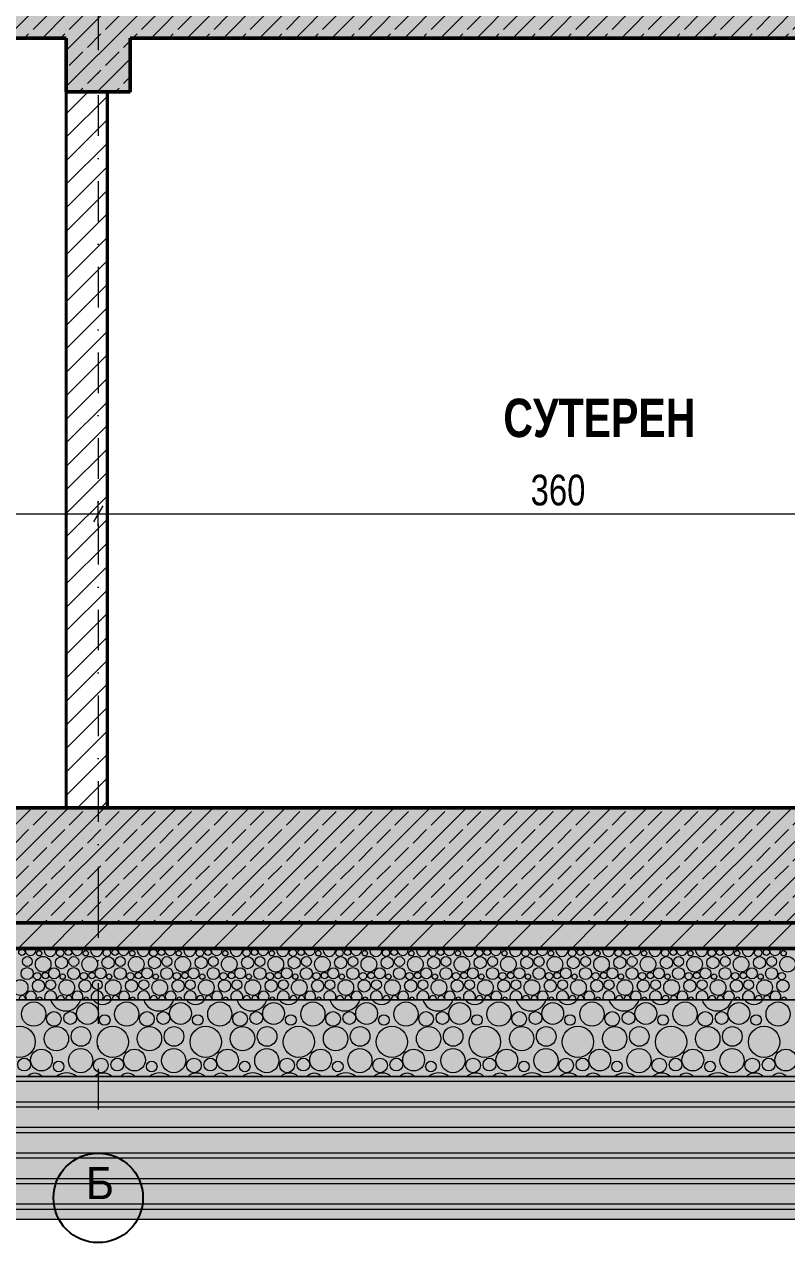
# Model space of a CAD drawing. Extents: x 1230 to 300706, y -1407 to 36108.
# Drawn here: x 128487 to 131466, y 5270 to 10033 of the extents above; entities that cross this region are included whole.
import ezdxf

# ---------------------------------------------------------------- set-up
doc = ezdxf.new("R2010")
doc.units = 0
doc.header["$LTSCALE"] = 5
doc.header["$MEASUREMENT"] = 0
doc.linetypes.add('- Осеви линии', pattern=[670.277762, 317.5, -176.388889, 0, -176.388874])
for name, color, linetype, lineweight in [('1', 255, 'Continuous', 13), ('101', 253, 'Continuous', 15), ('102', 254, 'Continuous', 15), ('164', 255, 'Continuous', 15), ('18', 9, 'Continuous', 15), ('21', 7, 'Continuous', 50), ('27', 7, 'Continuous', 40), ('29', 7, 'Continuous', 50), ('4', 43, 'Continuous', 20), ('7', 7, 'Continuous', 25), ('85', 254, 'Continuous', 20)]:
    doc.layers.add(name, color=color, linetype=linetype, lineweight=lineweight)
for name, color, linetype, lineweight, true_color in [('104', 7, 'Continuous', 15, 0x3e3e3e), ('161', 7, 'Continuous', 15, 0x6a6a6a), ('168', 7, 'Continuous', 15, 0x5e5e5e), ('19', 7, 'Continuous', 0, 0xe4e4e4), ('65', 7, 'Continuous', 20, 0x4e4e4e), ('84', 7, 'Continuous', 20, 0x3e3e3e), ('87', 7, 'Continuous', 20, 0x6a6a6a)]:
    doc.layers.add(name, color=color, linetype=linetype, lineweight=lineweight, true_color=true_color)
doc.styles.add('GENERATED_STYLE_6', font='Cambria Math.ttf')
doc.styles.add('GENERATED_STYLE_7', font='GOTHICBI.TTF')
pattern_1 = [(45, (127708.1, 10119.75), (-70.7107, 70.7107), []), (45, (127672.74, 10155.11), (-70.7107, 70.7107), [75, -25])]

# ---------------------------------------------------------------- blocks, each defined once
blk = doc.blocks.new('*X33')
at = {"layer": '101', "color": 253, "linetype": 'Continuous', "lineweight": 15}
for centre, radius in [((108.004, 83.591), 0.251), ((111.002, 83.555), 0.286), ((111.641, 83.591), 0.251), ((114.64, 83.555), 0.286), ((115.278, 83.591), 0.251), ((118.277, 83.555), 0.286), ((118.915, 83.591), 0.251), ((121.914, 83.555), 0.286), ((122.552, 83.591), 0.251), ((125.551, 83.555), 0.286), ((126.189, 83.591), 0.251), ((129.188, 83.555), 0.286), ((129.826, 83.591), 0.251), ((132.825, 83.555), 0.286), ((133.463, 83.591), 0.251), ((136.462, 83.555), 0.286), ((137.1, 83.591), 0.251), ((140.099, 83.555), 0.286), ((140.737, 83.591), 0.251), ((143.736, 83.555), 0.286), ((144.374, 83.591), 0.251), ((147.373, 83.555), 0.286), ((148.011, 83.591), 0.251), ((151.01, 83.555), 0.286), ((151.649, 83.591), 0.251), ((154.647, 83.555), 0.286), ((155.286, 83.591), 0.251), ((158.284, 83.555), 0.286), ((158.923, 83.591), 0.251), ((161.922, 83.555), 0.286), ((162.56, 83.591), 0.251), ((165.559, 83.555), 0.286), ((166.197, 83.591), 0.251), ((108.422, 82.87), 0.384), ((109.663, 82.657), 0.612), ((109.351, 83.514), 0.207), ((111.099, 82.782), 0.477), ((112.059, 82.87), 0.384), ((113.301, 82.657), 0.612), ((112.988, 83.514), 0.207), ((114.736, 82.782), 0.477), ((115.697, 82.87), 0.384), ((116.938, 82.657), 0.612), ((116.625, 83.514), 0.207), ((118.373, 82.782), 0.477), ((119.334, 82.87), 0.384), ((120.575, 82.657), 0.612), ((120.262, 83.514), 0.207), ((122.01, 82.782), 0.477), ((122.971, 82.87), 0.384), ((124.212, 82.657), 0.612), ((123.899, 83.514), 0.207), ((125.647, 82.782), 0.477), ((126.608, 82.87), 0.384), ((127.849, 82.657), 0.612), ((127.537, 83.514), 0.207), ((129.284, 82.782), 0.477), ((130.245, 82.87), 0.384), ((131.486, 82.657), 0.612), ((131.174, 83.514), 0.207), ((132.922, 82.782), 0.477), ((133.882, 82.87), 0.384), ((135.123, 82.657), 0.612), ((134.811, 83.514), 0.207), ((136.559, 82.782), 0.477), ((137.519, 82.87), 0.384), ((138.76, 82.657), 0.612), ((138.448, 83.514), 0.207), ((140.196, 82.782), 0.477), ((141.156, 82.87), 0.384), ((142.397, 82.657), 0.612), ((142.085, 83.514), 0.207), ((143.833, 82.782), 0.477), ((144.793, 82.87), 0.384), ((146.034, 82.657), 0.612), ((145.722, 83.514), 0.207), ((147.47, 82.782), 0.477), ((148.43, 82.87), 0.384), ((149.671, 82.657), 0.612), ((149.359, 83.514), 0.207), ((151.107, 82.782), 0.477), ((152.067, 82.87), 0.384), ((153.308, 82.657), 0.612), ((152.996, 83.514), 0.207), ((154.744, 82.782), 0.477), ((155.704, 82.87), 0.384), ((156.945, 82.657), 0.612), ((156.633, 83.514), 0.207), ((158.381, 82.782), 0.477), ((159.341, 82.87), 0.384), ((160.583, 82.657), 0.612), ((160.27, 83.514), 0.207), ((162.018, 82.782), 0.477), ((162.978, 82.87), 0.384), ((164.22, 82.657), 0.612), ((163.907, 83.514), 0.207), ((165.655, 82.782), 0.477), ((166.616, 82.87), 0.384), ((167.857, 82.657), 0.612), ((167.544, 83.514), 0.207), ((108.412, 81.926), 0.473), ((109.202, 81.735), 0.286), ((109.841, 81.771), 0.251), ((110.514, 81.948), 0.426), ((112.049, 81.926), 0.473), ((112.84, 81.735), 0.286), ((113.478, 81.771), 0.251), ((114.152, 81.948), 0.426), ((115.686, 81.926), 0.473), ((116.477, 81.735), 0.286), ((117.115, 81.771), 0.251), ((117.789, 81.948), 0.426), ((119.323, 81.926), 0.473), ((120.114, 81.735), 0.286), ((120.752, 81.771), 0.251), ((121.426, 81.948), 0.426), ((122.96, 81.926), 0.473), ((123.751, 81.735), 0.286), ((124.389, 81.771), 0.251), ((125.063, 81.948), 0.426), ((126.598, 81.926), 0.473), ((127.388, 81.735), 0.286), ((128.026, 81.771), 0.251), ((128.7, 81.948), 0.426), ((130.235, 81.926), 0.473), ((131.025, 81.735), 0.286), ((131.663, 81.771), 0.251), ((132.337, 81.948), 0.426), ((133.872, 81.926), 0.473), ((134.662, 81.735), 0.286), ((135.3, 81.771), 0.251), ((135.974, 81.948), 0.426), ((137.509, 81.926), 0.473), ((138.299, 81.735), 0.286), ((138.937, 81.771), 0.251), ((139.611, 81.948), 0.426), ((141.146, 81.926), 0.473), ((141.936, 81.735), 0.286), ((142.574, 81.771), 0.251), ((143.248, 81.948), 0.426), ((144.783, 81.926), 0.473), ((145.573, 81.735), 0.286), ((146.211, 81.771), 0.251), ((146.885, 81.948), 0.426), ((148.42, 81.926), 0.473), ((149.21, 81.735), 0.286), ((149.849, 81.771), 0.251), ((150.522, 81.948), 0.426), ((152.057, 81.926), 0.473), ((152.847, 81.735), 0.286), ((153.486, 81.771), 0.251), ((154.159, 81.948), 0.426), ((155.694, 81.926), 0.473), ((156.484, 81.735), 0.286), ((157.123, 81.771), 0.251), ((157.796, 81.948), 0.426), ((159.331, 81.926), 0.473), ((160.122, 81.735), 0.286), ((160.76, 81.771), 0.251), ((161.434, 81.948), 0.426), ((162.968, 81.926), 0.473), ((163.759, 81.735), 0.286), ((164.397, 81.771), 0.251), ((165.071, 81.948), 0.426), ((166.605, 81.926), 0.473), ((167.396, 81.735), 0.286), ((107.863, 80.837), 0.612), ((109.299, 80.962), 0.477), ((110.259, 81.05), 0.384), ((111.501, 80.837), 0.612), ((111.188, 81.694), 0.207), ((112.936, 80.962), 0.477), ((113.897, 81.05), 0.384), ((115.138, 80.837), 0.612), ((114.825, 81.694), 0.207), ((116.573, 80.962), 0.477), ((117.534, 81.05), 0.384), ((118.775, 80.837), 0.612), ((118.462, 81.694), 0.207), ((120.21, 80.962), 0.477), ((121.171, 81.05), 0.384), ((122.412, 80.837), 0.612), ((122.099, 81.694), 0.207), ((123.847, 80.962), 0.477), ((124.808, 81.05), 0.384), ((126.049, 80.837), 0.612), ((125.737, 81.694), 0.207), ((127.484, 80.962), 0.477), ((128.445, 81.05), 0.384), ((129.686, 80.837), 0.612), ((129.374, 81.694), 0.207), ((131.122, 80.962), 0.477), ((132.082, 81.05), 0.384), ((133.323, 80.837), 0.612), ((133.011, 81.694), 0.207), ((134.759, 80.962), 0.477), ((135.719, 81.05), 0.384), ((136.96, 80.837), 0.612), ((136.648, 81.694), 0.207), ((138.396, 80.962), 0.477), ((139.356, 81.05), 0.384), ((140.597, 80.837), 0.612), ((140.285, 81.694), 0.207), ((142.033, 80.962), 0.477), ((142.993, 81.05), 0.384), ((144.234, 80.837), 0.612), ((143.922, 81.694), 0.207), ((145.67, 80.962), 0.477), ((146.63, 81.05), 0.384), ((147.871, 80.837), 0.612), ((147.559, 81.694), 0.207), ((149.307, 80.962), 0.477), ((150.267, 81.05), 0.384), ((151.508, 80.837), 0.612), ((151.196, 81.694), 0.207), ((152.944, 80.962), 0.477), ((153.904, 81.05), 0.384), ((155.145, 80.837), 0.612), ((154.833, 81.694), 0.207), ((156.581, 80.962), 0.477), ((157.541, 81.05), 0.384), ((158.783, 80.837), 0.612), ((158.47, 81.694), 0.207), ((160.218, 80.962), 0.477), ((161.178, 81.05), 0.384), ((162.42, 80.837), 0.612), ((162.107, 81.694), 0.207), ((163.855, 80.962), 0.477), ((164.816, 81.05), 0.384), ((166.057, 80.837), 0.612), ((165.744, 81.694), 0.207), ((167.492, 80.962), 0.477)]:
    blk.add_circle(centre, radius, dxfattribs=at)
for centre, radius, start, end in [((108.677, 83.768), 0.426, 163.6472, 16.3528), ((110.212, 83.746), 0.473, 162.59898, 17.40102), ((111.463, 84.477), 0.612, 254.33377, 285.66623), ((112.314, 83.768), 0.426, 163.6472, 16.3528), ((113.849, 83.746), 0.473, 162.59898, 17.40102), ((115.101, 84.477), 0.612, 254.33377, 285.66623), ((115.952, 83.768), 0.426, 163.6472, 16.3528), ((117.486, 83.746), 0.473, 162.59898, 17.40102), ((118.738, 84.477), 0.612, 254.33377, 285.66623), ((119.589, 83.768), 0.426, 163.6472, 16.3528), ((121.123, 83.746), 0.473, 162.59898, 17.40102), ((122.375, 84.477), 0.612, 254.33377, 285.66623), ((123.226, 83.768), 0.426, 163.6472, 16.3528), ((124.76, 83.746), 0.473, 162.59898, 17.40102), ((126.012, 84.477), 0.612, 254.33377, 285.66623), ((126.863, 83.768), 0.426, 163.6472, 16.3528), ((128.398, 83.746), 0.473, 162.59898, 17.40102), ((129.649, 84.477), 0.612, 254.33377, 285.66623), ((130.5, 83.768), 0.426, 163.6472, 16.3528), ((132.035, 83.746), 0.473, 162.59898, 17.40102), ((133.286, 84.477), 0.612, 254.33377, 285.66623), ((134.137, 83.768), 0.426, 163.6472, 16.3528), ((135.672, 83.746), 0.473, 162.59898, 17.40102), ((136.923, 84.477), 0.612, 254.33377, 285.66623), ((137.774, 83.768), 0.426, 163.6472, 16.3528), ((139.309, 83.746), 0.473, 162.59898, 17.40102), ((140.56, 84.477), 0.612, 254.33377, 285.66623), ((141.411, 83.768), 0.426, 163.6472, 16.3528), ((142.946, 83.746), 0.473, 162.59898, 17.40102), ((144.197, 84.477), 0.612, 254.33377, 285.66623), ((145.048, 83.768), 0.426, 163.6472, 16.3528), ((146.583, 83.746), 0.473, 162.59898, 17.40102), ((147.834, 84.477), 0.612, 254.33377, 285.66623), ((148.685, 83.768), 0.426, 163.6472, 16.3528), ((150.22, 83.746), 0.473, 162.59898, 17.40102), ((151.471, 84.477), 0.612, 254.33377, 285.66623), ((152.322, 83.768), 0.426, 163.6472, 16.3528), ((153.857, 83.746), 0.473, 162.59898, 17.40102), ((155.108, 84.477), 0.612, 254.33377, 285.66623), ((155.959, 83.768), 0.426, 163.6472, 16.3528), ((157.494, 83.746), 0.473, 162.59898, 17.40102), ((158.745, 84.477), 0.612, 254.33377, 285.66623), ((159.596, 83.768), 0.426, 163.6472, 16.3528), ((161.131, 83.746), 0.473, 162.59898, 17.40102), ((162.383, 84.477), 0.612, 254.33377, 285.66623), ((163.234, 83.768), 0.426, 163.6472, 16.3528), ((164.768, 83.746), 0.473, 162.59898, 17.40102), ((166.02, 84.477), 0.612, 254.33377, 285.66623), ((166.871, 83.768), 0.426, 163.6472, 16.3528), ((108.041, 79.951), 0.251, 345.45425, 194.54575), ((108.714, 80.128), 0.426, 325.62131, 214.37869), ((109.388, 79.874), 0.207, 3.86586, 176.13414), ((110.249, 80.106), 0.473, 332.4801, 207.5199), ((111.04, 79.915), 0.286, 354.47725, 185.52275), ((111.678, 79.951), 0.251, 345.45425, 194.54575), ((112.352, 80.128), 0.426, 325.62131, 214.37869), ((113.025, 79.874), 0.207, 3.86586, 176.13414), ((113.886, 80.106), 0.473, 332.4801, 207.5199), ((114.677, 79.915), 0.286, 354.47725, 185.52275), ((115.315, 79.951), 0.251, 345.45425, 194.54575), ((115.989, 80.128), 0.426, 325.62131, 214.37869), ((116.662, 79.874), 0.207, 3.86586, 176.13414), ((117.523, 80.106), 0.473, 332.4801, 207.5199), ((118.314, 79.915), 0.286, 354.47725, 185.52275), ((118.952, 79.951), 0.251, 345.45425, 194.54575), ((119.626, 80.128), 0.426, 325.62131, 214.37869), ((120.299, 79.874), 0.207, 3.86586, 176.13414), ((121.16, 80.106), 0.473, 332.4801, 207.5199), ((121.951, 79.915), 0.286, 354.47725, 185.52275), ((122.589, 79.951), 0.251, 345.45425, 194.54575), ((123.263, 80.128), 0.426, 325.62131, 214.37869), ((123.937, 79.874), 0.207, 3.86586, 176.13414), ((124.798, 80.106), 0.473, 332.4801, 207.5199), ((125.588, 79.915), 0.286, 354.47725, 185.52275), ((126.226, 79.951), 0.251, 345.45425, 194.54575), ((126.9, 80.128), 0.426, 325.62131, 214.37869), ((127.574, 79.874), 0.207, 3.86586, 176.13414), ((128.435, 80.106), 0.473, 332.4801, 207.5199), ((129.225, 79.915), 0.286, 354.47725, 185.52275), ((129.863, 79.951), 0.251, 345.45425, 194.54575), ((130.537, 80.128), 0.426, 325.62131, 214.37869), ((131.211, 79.874), 0.207, 3.86586, 176.13414), ((132.072, 80.106), 0.473, 332.4801, 207.5199), ((132.862, 79.915), 0.286, 354.47725, 185.52275), ((133.5, 79.951), 0.251, 345.45425, 194.54575), ((134.174, 80.128), 0.426, 325.62131, 214.37869), ((134.848, 79.874), 0.207, 3.86586, 176.13414), ((135.709, 80.106), 0.473, 332.4801, 207.5199), ((136.499, 79.915), 0.286, 354.47725, 185.52275), ((137.137, 79.951), 0.251, 345.45425, 194.54575), ((137.811, 80.128), 0.426, 325.62131, 214.37869), ((138.485, 79.874), 0.207, 3.86586, 176.13414), ((139.346, 80.106), 0.473, 332.4801, 207.5199), ((140.136, 79.915), 0.286, 354.47725, 185.52275), ((140.774, 79.951), 0.251, 345.45425, 194.54575), ((141.448, 80.128), 0.426, 325.62131, 214.37869), ((142.122, 79.874), 0.207, 3.86586, 176.13414), ((142.983, 80.106), 0.473, 332.4801, 207.5199), ((143.773, 79.915), 0.286, 354.47725, 185.52275), ((144.411, 79.951), 0.251, 345.45425, 194.54575), ((145.085, 80.128), 0.426, 325.62131, 214.37869), ((145.759, 79.874), 0.207, 3.86586, 176.13414), ((146.62, 80.106), 0.473, 332.4801, 207.5199), ((147.41, 79.915), 0.286, 354.47725, 185.52275), ((148.049, 79.951), 0.251, 345.45425, 194.54575), ((148.722, 80.128), 0.426, 325.62131, 214.37869), ((149.396, 79.874), 0.207, 3.86586, 176.13414), ((150.257, 80.106), 0.473, 332.4801, 207.5199), ((151.047, 79.915), 0.286, 354.47725, 185.52275), ((151.686, 79.951), 0.251, 345.45425, 194.54575), ((152.359, 80.128), 0.426, 325.62131, 214.37869), ((153.033, 79.874), 0.207, 3.86586, 176.13414), ((153.894, 80.106), 0.473, 332.4801, 207.5199), ((154.684, 79.915), 0.286, 354.47725, 185.52275), ((155.323, 79.951), 0.251, 345.45425, 194.54575), ((155.996, 80.128), 0.426, 325.62131, 214.37869), ((156.67, 79.874), 0.207, 3.86586, 176.13414), ((157.531, 80.106), 0.473, 332.4801, 207.5199), ((158.322, 79.915), 0.286, 354.47725, 185.52275), ((158.96, 79.951), 0.251, 345.45425, 194.54575), ((159.634, 80.128), 0.426, 325.62131, 214.37869), ((160.307, 79.874), 0.207, 3.86586, 176.13414), ((161.168, 80.106), 0.473, 332.4801, 207.5199), ((161.959, 79.915), 0.286, 354.47725, 185.52275), ((162.597, 79.951), 0.251, 345.45425, 194.54575), ((163.271, 80.128), 0.426, 325.62131, 214.37869), ((163.944, 79.874), 0.207, 3.86586, 176.13414), ((164.805, 80.106), 0.473, 332.4801, 207.5199), ((165.596, 79.915), 0.286, 354.47725, 185.52275), ((166.234, 79.951), 0.251, 345.45425, 194.54575), ((166.908, 80.128), 0.426, 325.62131, 214.37869), ((167.581, 79.874), 0.207, 3.86586, 176.13414)]:
    blk.add_arc(centre, radius, start, end, dxfattribs=at)
blk = doc.blocks.new('*X34')
at = {"layer": '101', "color": 253, "linetype": 'Continuous', "lineweight": 15}
for centre, radius in [((108.922, 78.763), 0.946), ((113.127, 78.807), 0.851), ((116.196, 78.763), 0.946), ((120.401, 78.807), 0.851), ((123.471, 78.763), 0.946), ((127.675, 78.807), 0.851), ((130.745, 78.763), 0.946), ((134.949, 78.807), 0.851), ((138.019, 78.763), 0.946), ((142.224, 78.807), 0.851), ((145.293, 78.763), 0.946), ((149.498, 78.807), 0.851), ((152.567, 78.763), 0.946), ((156.772, 78.807), 0.851), ((159.841, 78.763), 0.946), ((164.046, 78.807), 0.851), ((167.116, 78.763), 0.946), ((110.503, 78.381), 0.572), ((111.779, 78.452), 0.501), ((114.474, 78.298), 0.414), ((117.777, 78.381), 0.572), ((119.054, 78.452), 0.501), ((121.749, 78.298), 0.414), ((125.051, 78.381), 0.572), ((126.328, 78.452), 0.501), ((129.023, 78.298), 0.414), ((132.325, 78.381), 0.572), ((133.602, 78.452), 0.501), ((136.297, 78.298), 0.414), ((139.6, 78.381), 0.572), ((140.876, 78.452), 0.501), ((143.571, 78.298), 0.414), ((146.874, 78.381), 0.572), ((148.15, 78.452), 0.501), ((150.845, 78.298), 0.414), ((154.148, 78.381), 0.572), ((155.424, 78.452), 0.501), ((158.119, 78.298), 0.414), ((161.422, 78.381), 0.572), ((162.699, 78.452), 0.501), ((165.393, 78.298), 0.414), ((107.825, 76.585), 1.224), ((110.696, 76.834), 0.954), ((112.617, 77.011), 0.767), ((115.099, 76.585), 1.224), ((117.97, 76.834), 0.954), ((119.891, 77.011), 0.767), ((122.373, 76.585), 1.224), ((125.244, 76.834), 0.954), ((127.165, 77.011), 0.767), ((129.647, 76.585), 1.224), ((132.519, 76.834), 0.954), ((134.439, 77.011), 0.767), ((136.921, 76.585), 1.224), ((139.793, 76.834), 0.954), ((141.713, 77.011), 0.767), ((144.196, 76.585), 1.224), ((147.067, 76.834), 0.954), ((148.988, 77.011), 0.767), ((151.47, 76.585), 1.224), ((154.341, 76.834), 0.954), ((156.262, 77.011), 0.767), ((158.744, 76.585), 1.224), ((161.615, 76.834), 0.954), ((163.536, 77.011), 0.767), ((166.018, 76.585), 1.224), ((108.179, 74.812), 0.501), ((109.527, 75.167), 0.851), ((112.596, 75.123), 0.946), ((114.177, 74.741), 0.572), ((115.454, 74.812), 0.501), ((116.801, 75.167), 0.851), ((119.871, 75.123), 0.946), ((121.451, 74.741), 0.572), ((122.728, 74.812), 0.501), ((124.075, 75.167), 0.851), ((127.145, 75.123), 0.946), ((128.725, 74.741), 0.572), ((130.002, 74.812), 0.501), ((131.349, 75.167), 0.851), ((134.419, 75.123), 0.946), ((136, 74.741), 0.572), ((137.276, 74.812), 0.501), ((138.624, 75.167), 0.851), ((141.693, 75.123), 0.946), ((143.274, 74.741), 0.572), ((144.55, 74.812), 0.501), ((145.898, 75.167), 0.851), ((148.967, 75.123), 0.946), ((150.548, 74.741), 0.572), ((151.824, 74.812), 0.501), ((153.172, 75.167), 0.851), ((156.241, 75.123), 0.946), ((157.822, 74.741), 0.572), ((159.099, 74.812), 0.501), ((160.446, 75.167), 0.851), ((163.516, 75.123), 0.946), ((165.096, 74.741), 0.572), ((166.373, 74.812), 0.501), ((167.72, 75.167), 0.851), ((110.874, 74.658), 0.414), ((118.149, 74.658), 0.414), ((125.423, 74.658), 0.414), ((132.697, 74.658), 0.414), ((139.971, 74.658), 0.414), ((147.245, 74.658), 0.414), ((154.519, 74.658), 0.414), ((161.793, 74.658), 0.414)]:
    blk.add_circle(centre, radius, dxfattribs=at)
for centre, radius, start, end in [((111.425, 80.225), 1.224, 195.99442, 344.00558), ((114.296, 80.474), 0.954, 217.9292, 322.0708), ((118.699, 80.225), 1.224, 195.99442, 344.00558), ((121.57, 80.474), 0.954, 217.9292, 322.0708), ((125.973, 80.225), 1.224, 195.99442, 344.00558), ((128.844, 80.474), 0.954, 217.9292, 322.0708), ((133.247, 80.225), 1.224, 195.99442, 344.00558), ((136.119, 80.474), 0.954, 217.9292, 322.0708), ((140.521, 80.225), 1.224, 195.99442, 344.00558), ((143.393, 80.474), 0.954, 217.9292, 322.0708), ((147.796, 80.225), 1.224, 195.99442, 344.00558), ((150.667, 80.474), 0.954, 217.9292, 322.0708), ((155.07, 80.225), 1.224, 195.99442, 344.00558), ((157.941, 80.474), 0.954, 217.9292, 322.0708), ((162.344, 80.225), 1.224, 195.99442, 344.00558), ((165.215, 80.474), 0.954, 217.9292, 322.0708), ((109.017, 73.371), 0.767, 42.37311, 137.62689), ((111.499, 72.945), 1.224, 50.34184, 129.65816), ((114.37, 73.194), 0.954, 46.61075, 133.38925), ((116.291, 73.371), 0.767, 42.37311, 137.62689), ((118.773, 72.945), 1.224, 50.34184, 129.65816), ((121.644, 73.194), 0.954, 46.61075, 133.38925), ((123.565, 73.371), 0.767, 42.37311, 137.62689), ((126.047, 72.945), 1.224, 50.34184, 129.65816), ((128.919, 73.194), 0.954, 46.61075, 133.38925), ((130.839, 73.371), 0.767, 42.37311, 137.62689), ((133.321, 72.945), 1.224, 50.34184, 129.65816), ((136.193, 73.194), 0.954, 46.61075, 133.38925), ((138.113, 73.371), 0.767, 42.37311, 137.62689), ((140.596, 72.945), 1.224, 50.34184, 129.65816), ((143.467, 73.194), 0.954, 46.61075, 133.38925), ((145.388, 73.371), 0.767, 42.37311, 137.62689), ((147.87, 72.945), 1.224, 50.34184, 129.65816), ((150.741, 73.194), 0.954, 46.61075, 133.38925), ((152.662, 73.371), 0.767, 42.37311, 137.62689), ((155.144, 72.945), 1.224, 50.34184, 129.65816), ((158.015, 73.194), 0.954, 46.61075, 133.38925), ((159.936, 73.371), 0.767, 42.37311, 137.62689), ((162.418, 72.945), 1.224, 50.34184, 129.65816), ((165.289, 73.194), 0.954, 46.61075, 133.38925), ((167.21, 73.371), 0.767, 42.37311, 137.62689)]:
    blk.add_arc(centre, radius, start, end, dxfattribs=at)

msp = doc.modelspace()

# ---------------------------------------------------------------- hatches: boundary and pattern name
at = {"layer": '1', "linetype": 'Continuous', "lineweight": 13, "true_color": 0x2b2b2b}
h = msp.add_hatch(dxfattribs=at)
h.set_pattern_fill('1_СТОМАНОБЕТОН_0001', color=250, scale=50.000024, style=0, pattern_type=2)
h.set_pattern_definition(pattern_1)
h.paths.add_polyline_path([(125850.8, 9979.8), (128650.8, 9979.8), (128650.8, 10119.8), (125850.8, 10119.8)])
h = msp.add_hatch(dxfattribs=at)
h.set_pattern_fill('1_СТОМАНОБЕТОН_0001', color=250, scale=50.000024, style=0, pattern_type=2)
h.set_pattern_definition(pattern_1)
h.paths.add_polyline_path([(128650.8, 10119.8), (128650.8, 9769.8), (128900.8, 9769.8), (128900.8, 10119.8)])
h = msp.add_hatch(dxfattribs=at)
h.set_pattern_fill('1_СТОМАНОБЕТОН_0001', color=250, scale=50.000024, style=0, pattern_type=2)
h.set_pattern_definition(pattern_1)
h.paths.add_polyline_path([(132250.8, 9979.8), (132250.8, 10119.8), (128900.8, 10119.8), (128900.8, 9979.8)])
h = msp.add_hatch(dxfattribs=at)
h.set_pattern_fill('1_СТОМАНОБЕТОН_0001', color=250, scale=50.000024, style=0, pattern_type=2)
h.set_pattern_definition(pattern_1)
h.paths.add_polyline_path([(125600.8, 6969.7), (125600.8, 6519.7), (132500.8, 6519.7), (132500.8, 6969.7)])
at = {"layer": '102', "linetype": 'Continuous', "lineweight": 15}
for points in [[(125600.8, 5359.7), (134227.4, 5359.7), (134227.9, 9172.6), (132500.8, 9172.9), (132506.1, 5919.7), (125600.8, 5919.7)], [(132506.1, 6519.7), (125600.8, 6519.7), (125600.8, 6419.7), (132506.1, 6419.7)]]:
    msp.add_hatch(color=254, dxfattribs=at).paths.add_polyline_path(points)
at = {"layer": '104', "linetype": 'Continuous', "lineweight": 15, "true_color": 0x3e3e3e}
h = msp.add_hatch(dxfattribs=at)
h.set_pattern_fill('MASONRY_BLOCK_0001', color=250, scale=50.000024, style=0, pattern_type=2)
h.set_pattern_definition([(45, (127708.095, 10119.75), (-63.6396, 63.6396), [])])
h.paths.add_polyline_path([(132506.1, 6519.7), (125600.8, 6519.7), (125600.8, 6419.7), (132506.1, 6419.7)])
at = {"layer": '161', "linetype": 'Continuous', "lineweight": 15, "true_color": 0x6a6a6a}
h = msp.add_hatch(dxfattribs=at)
h.set_pattern_fill('DOUBLE_1_1_0001', color=251, scale=50.000024, style=0, pattern_type=2)
h.set_pattern_definition([(180, (125468.91, 6920.79), (0, 100), []), (180, (125468.91, 6900.79), (0, 100), [])])
h.paths.add_polyline_path([(125600.8, 5359.7), (134227.4, 5359.7), (134227.9, 9172.6), (132500.8, 9172.9), (132506.1, 5919.7), (125600.8, 5919.7)])
at = {"layer": '168', "linetype": 'Continuous', "lineweight": 15, "true_color": 0x5e5e5e}
h = msp.add_hatch(dxfattribs=at)
h.set_pattern_fill('COMMON_BRICK_0001', color=251, scale=50.000024, style=0, pattern_type=2)
h.set_pattern_definition([(45, (127708.095, 10119.75), (-45.962, 45.962), [])])
h.paths.add_polyline_path([(128810.8, 9769.8), (128650.8, 9769.8), (128650.8, 6969.7), (128810.8, 6969.7)])
at = {"layer": '18', "linetype": 'Continuous', "lineweight": 15}
for points in [[(125850.8, 9979.8), (128650.8, 9979.8), (128650.8, 10119.8), (125850.8, 10119.8)], [(128650.8, 10119.8), (128650.8, 9769.8), (128900.8, 9769.8), (128900.8, 10119.8)], [(132250.8, 9979.8), (132250.8, 10119.8), (128900.8, 10119.8), (128900.8, 9979.8)], [(125600.8, 6969.7), (125600.8, 6519.7), (132500.8, 6519.7), (132500.8, 6969.7)]]:
    msp.add_hatch(color=9, dxfattribs=at).paths.add_polyline_path(points)
at = {"layer": '19', "linetype": 'Continuous', "lineweight": 0, "true_color": 0xe4e4e4}
for points in [[(132506.1, 6219.7), (132506.1, 6419.7), (125600.8, 6419.7), (125600.8, 6219.7)], [(132506.1, 5919.7), (132506.1, 6219.7), (125600.8, 6219.7), (125600.8, 5919.7)]]:
    msp.add_hatch(color=254, dxfattribs=at).paths.add_polyline_path(points)

# ---------------------------------------------------------------- linework, layer by layer
at = {"layer": '101', "color": 253, "linetype": 'Continuous', "lineweight": 15, "flags": 128}
msp.add_lwpolyline([(132506.1, 5919.7), (125600.8, 5919.7), (125600.8, 6219.7), (132506.1, 6219.7)], close=True, dxfattribs=at)
at = {"layer": '104', "color": 250, "linetype": 'Continuous', "lineweight": 15, "true_color": 0x3e3e3e, "flags": 128}
msp.add_lwpolyline([(134227.9, 9172.6), (134227.4, 5359.7), (125600.8, 5359.7), (125600.8, 5919.7), (132506.1, 5919.7), (132500.8, 9172.9)], close=True, dxfattribs=at)
at = {"layer": '164', "color": 255, "linetype": 'Continuous', "lineweight": 15}
for q in [(128905.7, 9979.8), (128900.8, 9769.8)]:
    msp.add_line((128905.7, 9769.8), q, dxfattribs=at)
at = {"layer": '21', "color": 7, "linetype": 'Continuous', "lineweight": 50, "flags": 128}
msp.add_lwpolyline([(132506.1, 6519.7), (125600.8, 6519.7), (125600.8, 6419.7), (132506.1, 6419.7)], close=True, dxfattribs=at)
at = {"layer": '27', "linetype": 'Continuous', "lineweight": 40}
for p, q in [((128650.8, 9769.8), (128650.8, 6969.7)), ((128810.8, 9769.8), (128810.8, 6969.7))]:
    msp.add_line(p, q, dxfattribs=at)
at = {"layer": '29', "linetype": 'Continuous', "lineweight": 50}
for p, q in [((128650.8, 9979.8), (125850.8, 9979.8)), ((128650.8, 9979.8), (128650.8, 9769.8)), ((132250.8, 9979.8), (128900.8, 9979.8)), ((128900.8, 9979.8), (128900.8, 9769.8)), ((128810.8, 9769.8), (128650.8, 9769.8)), ((128900.8, 9769.8), (128810.8, 9769.8)), ((128650.8, 6969.7), (125850.8, 6969.7)), ((128810.8, 6969.7), (128650.8, 6969.7)), ((132250.8, 6969.7), (128810.8, 6969.7)), ((132500.8, 6519.7), (125600.8, 6519.7))]:
    msp.add_line(p, q, dxfattribs=at)
at = {"layer": '4', "linetype": '- Осеви линии', "lineweight": 20, "ltscale": 0.1}
for p, q in [((128775.8, 15119.8), (128775.8, 6619.7)), ((128775.8, 15119.8), (128775.8, 6619.7)), ((128775.8, 15119.8), (128775.8, 6619.7)), ((128775.8, 6619.7), (128775.8, 5619.7)), ((128775.8, 6619.7), (128775.8, 5619.7)), ((128775.8, 6619.7), (128775.8, 5619.7))]:
    msp.add_line(p, q, dxfattribs=at)
at = {"layer": '4', "color": 250, "linetype": '- Осеви линии', "lineweight": 20, "true_color": 0x3e3e3e}
msp.add_point((128775.8, 6619.7), dxfattribs=at)
msp.add_point((128775.8, 6619.7), dxfattribs=at)
msp.add_point((128775.8, 6619.7), dxfattribs=at)
msp.add_point((128775.8, 6619.7), dxfattribs=at)
msp.add_point((128775.8, 6619.7), dxfattribs=at)
msp.add_point((128775.8, 6619.7), dxfattribs=at)
at = {"layer": '7', "linetype": 'Continuous', "lineweight": 25}
msp.add_circle((128775.8, 5444.7), 175, dxfattribs=at)
msp.add_circle((128775.8, 5444.7), 175, dxfattribs=at)
msp.add_circle((128775.8, 5444.7), 175, dxfattribs=at)
at = {"layer": '84', "color": 250, "linetype": 'Continuous', "lineweight": 20, "true_color": 0x3e3e3e, "flags": 128}
msp.add_lwpolyline([(132506.1, 6219.7), (125600.8, 6219.7), (125600.8, 6419.7), (132506.1, 6419.7)], close=True, dxfattribs=at)
at = {"layer": '85', "linetype": 'Continuous', "lineweight": 20, "ltscale": 0.05}
for p, q in [((128793.9, 8151), (128757.8, 8088.5)), ((128775.8, 8072.9), (128775.8, 8166.6)), ((125725.8, 8119.8), (128775.8, 8119.8)), ((128775.8, 8119.8), (132375.8, 8119.8))]:
    msp.add_line(p, q, dxfattribs=at)
at = {"layer": '87', "color": 251, "linetype": 'Continuous', "lineweight": 20, "true_color": 0x6a6a6a}
msp.add_line((128815.7, 6969.7), (128815.7, 9769.8), dxfattribs=at)

# ---------------------------------------------------------------- block references
at = {"layer": '65', "color": 251, "linetype": 'Continuous', "lineweight": 20, "true_color": 0x4e4e4e, "xscale": 50.00002355911847, "yscale": 50.00002355911847, "zscale": 50.00002355911847}
for name in ['*X33', '*X34']:
    msp.add_blockref(name, (123077.5, 2225.4), dxfattribs=at)

# ---------------------------------------------------------------- texts
at = {"layer": '1', "linetype": 'Continuous', "lineweight": 13, "style": 'GENERATED_STYLE_6'}
for s, insert, char_height, attachment_point in [('\\A1;{\\W0.800000x;\\pql;\\fCentury Gothic|b0|i0|c0|p34;360}', (130465.9, 8150.7), 120, 7), ('\\A1;{\\pql;\\pt0;\\fCentury Gothic|b0|i0|c0|p34;Б}', (128727.8, 5564.9), 125, 1), ('\\A1;{\\pql;\\pt0;\\fCentury Gothic|b0|i0|c0|p34;Б}', (128727.8, 5564.9), 125, 1), ('\\A1;{\\pql;\\pt0;\\fCentury Gothic|b0|i0|c0|p34;Б}', (128727.8, 5564.9), 125, 1)]:
    msp.add_mtext(s, dxfattribs=dict(at, insert=insert, char_height=char_height, attachment_point=attachment_point))
at = {"layer": '7', "color": 7, "linetype": 'Continuous', "lineweight": 25, "insert": (130359.3, 8417.4), "char_height": 150, "attachment_point": 7, "style": 'GENERATED_STYLE_7'}
msp.add_mtext('\\A1;{\\W0.800000x;\\pql;\\fCentury Gothic|b1|i0|c0|p34;СУТЕРЕН}', dxfattribs=at)

doc.saveas('drawing.dxf')
